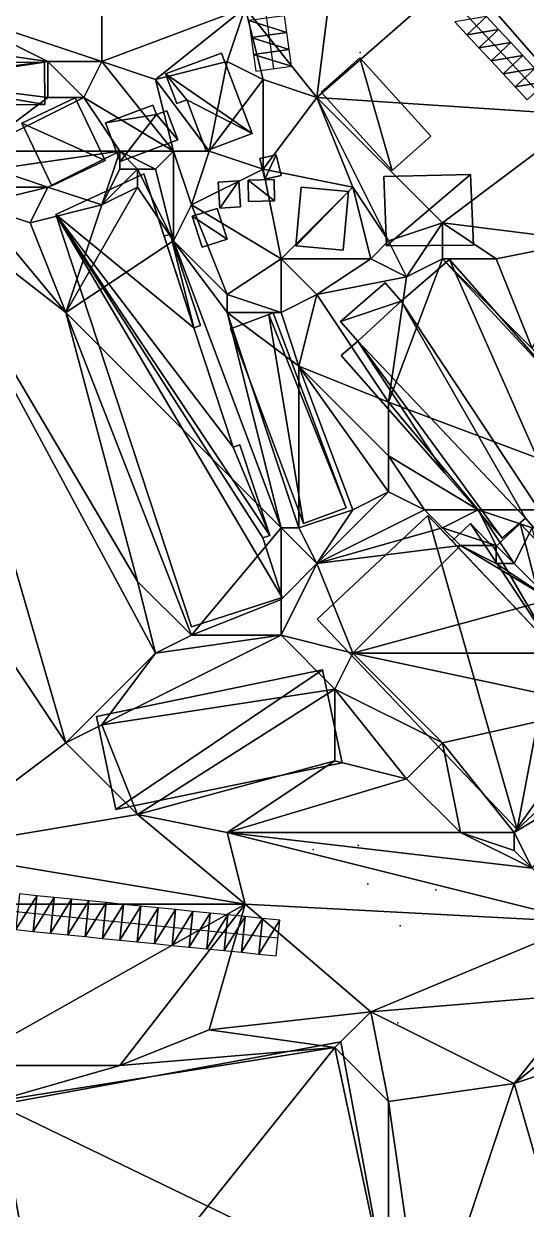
# Model space of a CAD drawing. Header units: metres. Extents: x -1103 to 901, y -902 to 905.
# Drawn here: x -632.7 to -576.6, y 412 to 544.2 of the extents above; entities that cross this region are included whole.
import ezdxf

# ---------------------------------------------------------------- set-up
doc = ezdxf.new("R2010")
doc.units = ezdxf.units.M
for name, color, linetype in [('OSM_BUILDING_FOOTPRINTS', 7, 'CONTINUOUS'), ('OSM_BUILDING_ROOFS', 1, 'CONTINUOUS'), ('OSM_BUILDING_WALLS', 8, 'CONTINUOUS'), ('OSM_ROAD_AXES', 2, 'CONTINUOUS'), ('OSM_ROAD_SURFACE', 9, 'CONTINUOUS'), ('OSM_TERRAIN', 3, 'CONTINUOUS'), ('OSM_TREES', 3, 'CONTINUOUS')]:
    doc.layers.add(name, color=color, linetype=linetype)

msp = doc.modelspace()

# ---------------------------------------------------------------- linework, layer by layer
at = {"layer": 'OSM_BUILDING_FOOTPRINTS'}
for points in [[(-634.29, 541.69, 12), (-634.28, 539.9, 12), (-630.38, 539.92, 12), (-630.36, 535.22, 12), (-642.74, 535.15, 12), (-642.71, 531.42, 12), (-647.75, 531.39, 12), (-647.79, 537.74, 12), (-645.05, 537.75, 12), (-645.07, 541.62, 12), (-634.29, 541.69, 12)], [(-610.64, 540.95, 12.19), (-607.23, 531.96, 12.19), (-612.35, 530.04, 12.19), (-614.5, 535.73, 12.19), (-615.63, 535.31, 12.19), (-616.88, 538.61, 12.19), (-610.64, 540.95, 12.19)], [(-591.59, 527.85, 12.04), (-587.3, 531.69, 12.04), (-595.23, 540.43, 12.04), (-599.52, 536.59, 12.04), (-591.59, 527.85, 12.04)], [(-626.96, 535.94, 12.51), (-623.6, 528.96, 12.51), (-629.55, 526.14, 12.51), (-632.91, 533.11, 12.51), (-626.96, 535.94, 12.51)], [(-618.3, 535.14, 12.42), (-617.9, 534.08, 12.42), (-616.73, 534.51, 12.42), (-615.5, 531.26, 12.42), (-621.94, 528.86, 12.42), (-623.57, 533.17, 12.42), (-618.3, 535.14, 12.42)], [(-606.36, 529.19, 12.54), (-604.56, 529.61, 12.54), (-604, 527.28, 12.54), (-605.8, 526.86, 12.54), (-606.36, 529.19, 12.54)], [(-613.98, 476.94, 14.03), (-629.11, 522.93, 14.03), (-619.3, 527.47, 14.03), (-617.02, 520.52, 14.03), (-616.34, 520.74, 14.03), (-612.99, 510.56, 14.03), (-613.72, 510.31, 14.03), (-609.34, 496.99, 14.03), (-608.59, 497.23, 14.03), (-605.26, 487.12, 14.03), (-606.05, 486.87, 14.03), (-603.87, 480.22, 14.03), (-613.98, 476.94, 14.03)], [(-611, 526.54, 12.78), (-608.69, 526.68, 12.78), (-608.51, 523.78, 12.78), (-610.82, 523.64, 12.78), (-611, 526.54, 12.78)], [(-604.78, 526.83, 12.66), (-604.73, 524.46, 12.66), (-607.62, 524.4, 12.66), (-607.66, 526.77, 12.66), (-604.78, 526.83, 12.66)], [(-592.53, 527.17, 12.11), (-582.88, 527.38, 12.11), (-582.54, 519.53, 12.11), (-592.24, 519.43, 12.11), (-592.53, 527.17, 12.11)], [(-601.76, 525.98, 12.49), (-596.49, 525.51, 12.49), (-597.07, 518.96, 12.49), (-602.36, 519.43, 12.49), (-601.76, 525.98, 12.49)], [(-611.12, 523.62, 12.91), (-610.02, 520.17, 12.91), (-612.81, 519.29, 12.91), (-613.92, 522.74, 12.91), (-611.12, 523.62, 12.91)], [(-590.6, 513.25, 13.01), (-585.22, 517.92, 13.01), (-554.76, 483.36, 13.01), (-567.04, 472.69, 13.01), (-570.79, 476.94, 13.01), (-568.12, 479.26, 13.01), (-576.75, 489.05, 13.01), (-579.32, 486.82, 13.01), (-585.72, 494.09, 13.01), (-597.28, 507.19, 13.01), (-595.44, 508.81, 13.01), (-597.36, 510.99, 13.01), (-592.4, 515.3, 13.01), (-590.6, 513.25, 13.01)], [(-605.35, 511.77, 13.95), (-604.89, 511.95, 13.95), (-596.74, 490.21, 13.95), (-601.48, 488.47, 13.95), (-609.62, 510.19, 13.95), (-605.35, 511.77, 13.95)], [(-599.96, 477.8, 13.19), (-587.62, 489.35, 13.19), (-584.93, 486.53, 13.19), (-582.85, 488.48, 13.19), (-580.23, 485.72, 13.19), (-577.32, 488.45, 13.19), (-568.78, 479.46, 13.19), (-573.8, 474.76, 13.19), (-565.35, 465.86, 13.19), (-577.67, 454.32, 13.19), (-599.96, 477.8, 13.19)], [(-624.59, 466.94, 15.52), (-599.37, 472.14, 15.52), (-597.2, 461.75, 15.52), (-622.42, 456.56, 15.52), (-624.59, 466.94, 15.52)], [(-630.38, 395.59, 15.86), (-635.58, 423.62, 15.86), (-597.35, 430.63, 15.86), (-592.14, 402.6, 15.86), (-630.38, 395.59, 15.86)]]:
    msp.add_polyline3d(points, close=True, dxfattribs=at)
at = {"layer": 'OSM_BUILDING_ROOFS'}
for points in [[(-582.75, 570.57, 20.65), (-554.2, 539.33, 20.65), (-546.73, 546.06, 20.65)], [(-607.23, 531.96, 17.39), (-610.64, 540.95, 17.39), (-616.88, 538.61, 17.39)], [(-645.05, 537.75, 22), (-630.36, 535.22, 22), (-630.38, 539.92, 22)], [(-645.05, 537.75, 22), (-630.38, 539.92, 22), (-634.28, 539.9, 22)], [(-595.23, 540.43, 17.24), (-599.52, 536.59, 17.24), (-591.59, 527.85, 17.24)], [(-595.23, 540.43, 17.24), (-591.59, 527.85, 17.24), (-587.3, 531.69, 17.24)], [(-616.88, 538.61, 17.39), (-615.63, 535.31, 17.39), (-614.5, 535.73, 17.39)], [(-614.5, 535.73, 17.39), (-607.23, 531.96, 17.39), (-616.88, 538.61, 17.39)], [(-645.05, 537.75, 22), (-642.74, 535.15, 22), (-630.36, 535.22, 22)], [(-623.6, 528.96, 22.51), (-626.96, 535.94, 22.51), (-632.91, 533.11, 22.51)], [(-614.5, 535.73, 17.39), (-612.35, 530.04, 17.39), (-607.23, 531.96, 17.39)], [(-617.9, 534.08, 17.62), (-618.3, 535.14, 17.62), (-623.57, 533.17, 17.62)], [(-617.9, 534.08, 17.62), (-615.5, 531.26, 17.62), (-616.73, 534.51, 17.62)], [(-623.6, 528.96, 22.51), (-632.91, 533.11, 22.51), (-629.55, 526.14, 22.51)], [(-617.9, 534.08, 17.62), (-623.57, 533.17, 17.62), (-621.94, 528.86, 17.62)], [(-617.9, 534.08, 17.62), (-621.94, 528.86, 17.62), (-615.5, 531.26, 17.62)], [(-604.56, 529.61, 17.73), (-606.36, 529.19, 17.73), (-605.8, 526.86, 17.73)], [(-604.56, 529.61, 17.73), (-605.8, 526.86, 17.73), (-604, 527.28, 17.73)], [(-613.72, 510.31, 32.03), (-619.3, 527.47, 32.03), (-629.11, 522.93, 32.03)], [(-613.72, 510.31, 32.03), (-617.02, 520.52, 32.03), (-619.3, 527.47, 32.03)], [(-608.69, 526.68, 17.98), (-611, 526.54, 17.98), (-610.82, 523.64, 17.98)], [(-608.69, 526.68, 17.98), (-610.82, 523.64, 17.98), (-608.51, 523.78, 17.98)], [(-604.73, 524.46, 17.86), (-604.78, 526.83, 17.86), (-607.66, 526.77, 17.86)], [(-604.73, 524.46, 17.86), (-607.66, 526.77, 17.86), (-607.62, 524.4, 17.86)], [(-582.88, 527.38, 17.31), (-592.53, 527.17, 17.31), (-592.24, 519.43, 17.31)], [(-582.88, 527.38, 17.31), (-592.24, 519.43, 17.31), (-582.54, 519.53, 17.31)], [(-596.49, 525.51, 22.49), (-601.76, 525.98, 22.49), (-602.36, 519.43, 22.49)], [(-596.49, 525.51, 22.49), (-602.36, 519.43, 22.49), (-597.07, 518.96, 22.49)], [(-629.11, 522.93, 32.03), (-613.98, 476.94, 32.03), (-603.87, 480.22, 32.03)], [(-629.11, 522.93, 32.03), (-603.87, 480.22, 32.03), (-606.05, 486.87, 32.03)], [(-629.11, 522.93, 32.03), (-606.05, 486.87, 32.03), (-605.26, 487.12, 32.03)], [(-629.11, 522.93, 32.03), (-605.26, 487.12, 32.03), (-609.34, 496.99, 32.03)], [(-629.11, 522.93, 32.03), (-609.34, 496.99, 32.03), (-613.72, 510.31, 32.03)], [(-610.02, 520.17, 18.11), (-611.12, 523.62, 18.11), (-613.92, 522.74, 18.11)], [(-610.02, 520.17, 18.11), (-613.92, 522.74, 18.11), (-612.81, 519.29, 18.11)], [(-613.72, 510.31, 32.03), (-616.34, 520.74, 32.03), (-617.02, 520.52, 32.03)], [(-613.72, 510.31, 32.03), (-612.99, 510.56, 32.03), (-616.34, 520.74, 32.03)], [(-568.12, 479.26, 27.8), (-585.22, 517.92, 27.8), (-590.6, 513.25, 27.8)], [(-568.12, 479.26, 27.8), (-554.76, 483.36, 27.8), (-585.22, 517.92, 27.8)], [(-590.6, 513.25, 27.8), (-592.4, 515.3, 27.8), (-597.36, 510.99, 27.8)], [(-590.6, 513.25, 27.8), (-597.36, 510.99, 27.8), (-595.44, 508.81, 27.8)], [(-590.6, 513.25, 27.8), (-595.44, 508.81, 27.8), (-576.75, 489.05, 27.8)], [(-590.6, 513.25, 27.8), (-576.75, 489.05, 27.8), (-568.12, 479.26, 27.8)], [(-605.35, 511.77, 23.95), (-596.74, 490.21, 23.95), (-604.89, 511.95, 23.95)], [(-605.35, 511.77, 23.95), (-609.62, 510.19, 23.95), (-601.48, 488.47, 23.95)], [(-605.35, 511.77, 23.95), (-601.48, 488.47, 23.95), (-596.74, 490.21, 23.95)], [(-595.44, 508.81, 27.8), (-597.28, 507.19, 27.8), (-585.72, 494.09, 27.8)], [(-595.44, 508.81, 27.8), (-585.72, 494.09, 27.8), (-579.32, 486.82, 27.8)], [(-595.44, 508.81, 27.8), (-579.32, 486.82, 27.8), (-576.75, 489.05, 27.8)], [(-605.26, 487.12, 32.03), (-608.59, 497.23, 32.03), (-609.34, 496.99, 32.03)], [(-587.62, 489.35, 47.19), (-599.96, 477.8, 47.19), (-577.67, 454.32, 47.19)], [(-573.8, 474.76, 47.19), (-584.93, 486.53, 47.19), (-587.62, 489.35, 47.19)], [(-573.8, 474.76, 47.19), (-587.62, 489.35, 47.19), (-577.67, 454.32, 47.19)], [(-573.8, 474.76, 47.19), (-582.85, 488.48, 47.19), (-584.93, 486.53, 47.19)], [(-573.8, 474.76, 47.19), (-580.23, 485.72, 47.19), (-582.85, 488.48, 47.19)], [(-573.8, 474.76, 47.19), (-577.32, 488.45, 47.19), (-580.23, 485.72, 47.19)], [(-573.8, 474.76, 47.19), (-568.78, 479.46, 47.19), (-577.32, 488.45, 47.19)], [(-577.67, 454.32, 47.19), (-565.35, 465.86, 47.19), (-573.8, 474.76, 47.19)], [(-599.37, 472.14, 33.52), (-624.59, 466.94, 33.52), (-622.42, 456.56, 33.52)], [(-599.37, 472.14, 33.52), (-622.42, 456.56, 33.52), (-597.2, 461.75, 33.52)], [(-635.58, 423.62, 53.06), (-592.14, 402.6, 53.06), (-597.35, 430.63, 53.06)], [(-635.58, 423.62, 53.06), (-630.38, 395.59, 53.06), (-592.14, 402.6, 53.06)]]:
    msp.add_3dface(points, dxfattribs=at)
at = {"layer": 'OSM_BUILDING_WALLS'}
for points in [[(-582.75, 570.57, 9.05), (-554.2, 539.33, 9.05), (-554.2, 539.33, 20.65)], [(-582.75, 570.57, 9.05), (-554.2, 539.33, 20.65), (-582.75, 570.57, 20.65)], [(-610.64, 540.95, 12.19), (-616.88, 538.61, 12.19), (-616.88, 538.61, 17.39)], [(-610.64, 540.95, 12.19), (-616.88, 538.61, 17.39), (-610.64, 540.95, 17.39)], [(-607.23, 531.96, 12.19), (-610.64, 540.95, 12.19), (-610.64, 540.95, 17.39)], [(-607.23, 531.96, 12.19), (-610.64, 540.95, 17.39), (-607.23, 531.96, 17.39)], [(-630.38, 539.92, 12), (-634.28, 539.9, 12), (-634.28, 539.9, 22)], [(-630.38, 539.92, 12), (-634.28, 539.9, 22), (-630.38, 539.92, 22)], [(-630.36, 535.22, 12), (-630.38, 539.92, 12), (-630.38, 539.92, 22)], [(-630.36, 535.22, 12), (-630.38, 539.92, 22), (-630.36, 535.22, 22)], [(-595.23, 540.43, 12.04), (-599.52, 536.59, 12.04), (-599.52, 536.59, 17.24)], [(-595.23, 540.43, 12.04), (-599.52, 536.59, 17.24), (-595.23, 540.43, 17.24)], [(-587.3, 531.69, 12.04), (-595.23, 540.43, 12.04), (-595.23, 540.43, 17.24)], [(-587.3, 531.69, 12.04), (-595.23, 540.43, 17.24), (-587.3, 531.69, 17.24)], [(-616.88, 538.61, 12.19), (-615.63, 535.31, 12.19), (-615.63, 535.31, 17.39)], [(-616.88, 538.61, 12.19), (-615.63, 535.31, 17.39), (-616.88, 538.61, 17.39)], [(-626.96, 535.94, 12.51), (-632.91, 533.11, 12.51), (-632.91, 533.11, 22.51)], [(-626.96, 535.94, 12.51), (-632.91, 533.11, 22.51), (-626.96, 535.94, 22.51)], [(-623.6, 528.96, 12.51), (-626.96, 535.94, 12.51), (-626.96, 535.94, 22.51)], [(-623.6, 528.96, 12.51), (-626.96, 535.94, 22.51), (-623.6, 528.96, 22.51)], [(-615.63, 535.31, 12.19), (-614.5, 535.73, 12.19), (-614.5, 535.73, 17.39)], [(-615.63, 535.31, 12.19), (-614.5, 535.73, 17.39), (-615.63, 535.31, 17.39)], [(-614.5, 535.73, 12.19), (-612.35, 530.04, 12.19), (-612.35, 530.04, 17.39)], [(-614.5, 535.73, 12.19), (-612.35, 530.04, 17.39), (-614.5, 535.73, 17.39)], [(-599.52, 536.59, 12.04), (-591.59, 527.85, 12.04), (-591.59, 527.85, 17.24)], [(-599.52, 536.59, 12.04), (-591.59, 527.85, 17.24), (-599.52, 536.59, 17.24)], [(-642.74, 535.15, 12), (-630.36, 535.22, 12), (-630.36, 535.22, 22)], [(-642.74, 535.15, 12), (-630.36, 535.22, 22), (-642.74, 535.15, 22)], [(-618.3, 535.14, 12.42), (-623.57, 533.17, 12.42), (-623.57, 533.17, 17.62)], [(-618.3, 535.14, 12.42), (-623.57, 533.17, 17.62), (-618.3, 535.14, 17.62)], [(-617.9, 534.08, 12.42), (-618.3, 535.14, 12.42), (-618.3, 535.14, 17.62)], [(-617.9, 534.08, 12.42), (-618.3, 535.14, 17.62), (-617.9, 534.08, 17.62)], [(-616.73, 534.51, 12.42), (-617.9, 534.08, 12.42), (-617.9, 534.08, 17.62)], [(-616.73, 534.51, 12.42), (-617.9, 534.08, 17.62), (-616.73, 534.51, 17.62)], [(-615.5, 531.26, 12.42), (-616.73, 534.51, 12.42), (-616.73, 534.51, 17.62)], [(-615.5, 531.26, 12.42), (-616.73, 534.51, 17.62), (-615.5, 531.26, 17.62)], [(-632.91, 533.11, 12.51), (-629.55, 526.14, 12.51), (-629.55, 526.14, 22.51)], [(-632.91, 533.11, 12.51), (-629.55, 526.14, 22.51), (-632.91, 533.11, 22.51)], [(-623.57, 533.17, 12.42), (-621.94, 528.86, 12.42), (-621.94, 528.86, 17.62)], [(-623.57, 533.17, 12.42), (-621.94, 528.86, 17.62), (-623.57, 533.17, 17.62)], [(-612.35, 530.04, 12.19), (-607.23, 531.96, 12.19), (-607.23, 531.96, 17.39)], [(-612.35, 530.04, 12.19), (-607.23, 531.96, 17.39), (-612.35, 530.04, 17.39)], [(-591.59, 527.85, 12.04), (-587.3, 531.69, 12.04), (-587.3, 531.69, 17.24)], [(-591.59, 527.85, 12.04), (-587.3, 531.69, 17.24), (-591.59, 527.85, 17.24)], [(-621.94, 528.86, 12.42), (-615.5, 531.26, 12.42), (-615.5, 531.26, 17.62)], [(-621.94, 528.86, 12.42), (-615.5, 531.26, 17.62), (-621.94, 528.86, 17.62)], [(-604.56, 529.61, 12.54), (-606.36, 529.19, 12.54), (-606.36, 529.19, 17.73)], [(-604.56, 529.61, 12.54), (-606.36, 529.19, 17.73), (-604.56, 529.61, 17.73)], [(-606.36, 529.19, 12.54), (-605.8, 526.86, 12.54), (-605.8, 526.86, 17.73)], [(-606.36, 529.19, 12.54), (-605.8, 526.86, 17.73), (-606.36, 529.19, 17.73)], [(-604, 527.28, 12.54), (-604.56, 529.61, 12.54), (-604.56, 529.61, 17.73)], [(-604, 527.28, 12.54), (-604.56, 529.61, 17.73), (-604, 527.28, 17.73)], [(-629.55, 526.14, 12.51), (-623.6, 528.96, 12.51), (-623.6, 528.96, 22.51)], [(-629.55, 526.14, 12.51), (-623.6, 528.96, 22.51), (-629.55, 526.14, 22.51)], [(-619.3, 527.47, 14.03), (-629.11, 522.93, 14.03), (-629.11, 522.93, 32.03)], [(-619.3, 527.47, 14.03), (-629.11, 522.93, 32.03), (-619.3, 527.47, 32.03)], [(-617.02, 520.52, 14.03), (-619.3, 527.47, 14.03), (-619.3, 527.47, 32.03)], [(-617.02, 520.52, 14.03), (-619.3, 527.47, 32.03), (-617.02, 520.52, 32.03)], [(-608.69, 526.68, 12.78), (-611, 526.54, 12.78), (-611, 526.54, 17.98)], [(-608.69, 526.68, 12.78), (-611, 526.54, 17.98), (-608.69, 526.68, 17.98)], [(-611, 526.54, 12.78), (-610.82, 523.64, 12.78), (-610.82, 523.64, 17.98)], [(-611, 526.54, 12.78), (-610.82, 523.64, 17.98), (-611, 526.54, 17.98)], [(-608.51, 523.78, 12.78), (-608.69, 526.68, 12.78), (-608.69, 526.68, 17.98)], [(-608.51, 523.78, 12.78), (-608.69, 526.68, 17.98), (-608.51, 523.78, 17.98)], [(-604.78, 526.83, 12.66), (-607.66, 526.77, 12.66), (-607.66, 526.77, 17.86)], [(-604.78, 526.83, 12.66), (-607.66, 526.77, 17.86), (-604.78, 526.83, 17.86)], [(-607.66, 526.77, 12.66), (-607.62, 524.4, 12.66), (-607.62, 524.4, 17.86)], [(-607.66, 526.77, 12.66), (-607.62, 524.4, 17.86), (-607.66, 526.77, 17.86)], [(-605.8, 526.86, 12.54), (-604, 527.28, 12.54), (-604, 527.28, 17.73)], [(-605.8, 526.86, 12.54), (-604, 527.28, 17.73), (-605.8, 526.86, 17.73)], [(-604.73, 524.46, 12.66), (-604.78, 526.83, 12.66), (-604.78, 526.83, 17.86)], [(-604.73, 524.46, 12.66), (-604.78, 526.83, 17.86), (-604.73, 524.46, 17.86)], [(-582.88, 527.38, 12.11), (-592.53, 527.17, 12.11), (-592.53, 527.17, 17.31)], [(-582.88, 527.38, 12.11), (-592.53, 527.17, 17.31), (-582.88, 527.38, 17.31)], [(-592.53, 527.17, 12.11), (-592.24, 519.43, 12.11), (-592.24, 519.43, 17.31)], [(-592.53, 527.17, 12.11), (-592.24, 519.43, 17.31), (-592.53, 527.17, 17.31)], [(-582.54, 519.53, 12.11), (-582.88, 527.38, 12.11), (-582.88, 527.38, 17.31)], [(-582.54, 519.53, 12.11), (-582.88, 527.38, 17.31), (-582.54, 519.53, 17.31)], [(-601.76, 525.98, 12.49), (-602.36, 519.43, 12.49), (-602.36, 519.43, 22.49)], [(-601.76, 525.98, 12.49), (-602.36, 519.43, 22.49), (-601.76, 525.98, 22.49)], [(-596.49, 525.51, 12.49), (-601.76, 525.98, 12.49), (-601.76, 525.98, 22.49)], [(-596.49, 525.51, 12.49), (-601.76, 525.98, 22.49), (-596.49, 525.51, 22.49)], [(-597.07, 518.96, 12.49), (-596.49, 525.51, 12.49), (-596.49, 525.51, 22.49)], [(-597.07, 518.96, 12.49), (-596.49, 525.51, 22.49), (-597.07, 518.96, 22.49)], [(-610.82, 523.64, 12.78), (-608.51, 523.78, 12.78), (-608.51, 523.78, 17.98)], [(-610.82, 523.64, 12.78), (-608.51, 523.78, 17.98), (-610.82, 523.64, 17.98)], [(-607.62, 524.4, 12.66), (-604.73, 524.46, 12.66), (-604.73, 524.46, 17.86)], [(-607.62, 524.4, 12.66), (-604.73, 524.46, 17.86), (-607.62, 524.4, 17.86)], [(-629.11, 522.93, 14.03), (-613.98, 476.94, 14.03), (-613.98, 476.94, 32.03)], [(-629.11, 522.93, 14.03), (-613.98, 476.94, 32.03), (-629.11, 522.93, 32.03)], [(-611.12, 523.62, 12.91), (-613.92, 522.74, 12.91), (-613.92, 522.74, 18.11)], [(-611.12, 523.62, 12.91), (-613.92, 522.74, 18.11), (-611.12, 523.62, 18.11)], [(-613.92, 522.74, 12.91), (-612.81, 519.29, 12.91), (-612.81, 519.29, 18.11)], [(-613.92, 522.74, 12.91), (-612.81, 519.29, 18.11), (-613.92, 522.74, 18.11)], [(-610.02, 520.17, 12.91), (-611.12, 523.62, 12.91), (-611.12, 523.62, 18.11)], [(-610.02, 520.17, 12.91), (-611.12, 523.62, 18.11), (-610.02, 520.17, 18.11)], [(-616.34, 520.74, 14.03), (-617.02, 520.52, 14.03), (-617.02, 520.52, 32.03)], [(-616.34, 520.74, 14.03), (-617.02, 520.52, 32.03), (-616.34, 520.74, 32.03)], [(-612.99, 510.56, 14.03), (-616.34, 520.74, 14.03), (-616.34, 520.74, 32.03)], [(-612.99, 510.56, 14.03), (-616.34, 520.74, 32.03), (-612.99, 510.56, 32.03)], [(-612.81, 519.29, 12.91), (-610.02, 520.17, 12.91), (-610.02, 520.17, 18.11)], [(-612.81, 519.29, 12.91), (-610.02, 520.17, 18.11), (-612.81, 519.29, 18.11)], [(-602.36, 519.43, 12.49), (-597.07, 518.96, 12.49), (-597.07, 518.96, 22.49)], [(-602.36, 519.43, 12.49), (-597.07, 518.96, 22.49), (-602.36, 519.43, 22.49)], [(-592.24, 519.43, 12.11), (-582.54, 519.53, 12.11), (-582.54, 519.53, 17.31)], [(-592.24, 519.43, 12.11), (-582.54, 519.53, 17.31), (-592.24, 519.43, 17.31)], [(-585.22, 517.92, 13.01), (-590.6, 513.25, 13.01), (-590.6, 513.25, 27.8)], [(-585.22, 517.92, 13.01), (-590.6, 513.25, 27.8), (-585.22, 517.92, 27.8)], [(-554.76, 483.36, 13.01), (-585.22, 517.92, 13.01), (-585.22, 517.92, 27.8)], [(-554.76, 483.36, 13.01), (-585.22, 517.92, 27.8), (-554.76, 483.36, 27.8)], [(-592.4, 515.3, 13.01), (-597.36, 510.99, 13.01), (-597.36, 510.99, 27.8)], [(-592.4, 515.3, 13.01), (-597.36, 510.99, 27.8), (-592.4, 515.3, 27.8)], [(-590.6, 513.25, 13.01), (-592.4, 515.3, 13.01), (-592.4, 515.3, 27.8)], [(-590.6, 513.25, 13.01), (-592.4, 515.3, 27.8), (-590.6, 513.25, 27.8)], [(-604.89, 511.95, 13.95), (-605.35, 511.77, 13.95), (-605.35, 511.77, 23.95)], [(-604.89, 511.95, 13.95), (-605.35, 511.77, 23.95), (-604.89, 511.95, 23.95)], [(-596.74, 490.21, 13.95), (-604.89, 511.95, 13.95), (-604.89, 511.95, 23.95)], [(-596.74, 490.21, 13.95), (-604.89, 511.95, 23.95), (-596.74, 490.21, 23.95)], [(-613.72, 510.31, 14.03), (-612.99, 510.56, 14.03), (-612.99, 510.56, 32.03)], [(-613.72, 510.31, 14.03), (-612.99, 510.56, 32.03), (-613.72, 510.31, 32.03)], [(-605.35, 511.77, 13.95), (-609.62, 510.19, 13.95), (-609.62, 510.19, 23.95)], [(-605.35, 511.77, 13.95), (-609.62, 510.19, 23.95), (-605.35, 511.77, 23.95)], [(-597.36, 510.99, 13.01), (-595.44, 508.81, 13.01), (-595.44, 508.81, 27.8)], [(-597.36, 510.99, 13.01), (-595.44, 508.81, 27.8), (-597.36, 510.99, 27.8)], [(-609.34, 496.99, 14.03), (-613.72, 510.31, 14.03), (-613.72, 510.31, 32.03)], [(-609.34, 496.99, 14.03), (-613.72, 510.31, 32.03), (-609.34, 496.99, 32.03)], [(-609.62, 510.19, 13.95), (-601.48, 488.47, 13.95), (-601.48, 488.47, 23.95)], [(-609.62, 510.19, 13.95), (-601.48, 488.47, 23.95), (-609.62, 510.19, 23.95)], [(-595.44, 508.81, 13.01), (-597.28, 507.19, 13.01), (-597.28, 507.19, 27.8)], [(-595.44, 508.81, 13.01), (-597.28, 507.19, 27.8), (-595.44, 508.81, 27.8)], [(-597.28, 507.19, 13.01), (-585.72, 494.09, 13.01), (-585.72, 494.09, 27.8)], [(-597.28, 507.19, 13.01), (-585.72, 494.09, 27.8), (-597.28, 507.19, 27.8)], [(-608.59, 497.23, 14.03), (-609.34, 496.99, 14.03), (-609.34, 496.99, 32.03)], [(-608.59, 497.23, 14.03), (-609.34, 496.99, 32.03), (-608.59, 497.23, 32.03)], [(-605.26, 487.12, 14.03), (-608.59, 497.23, 14.03), (-608.59, 497.23, 32.03)], [(-605.26, 487.12, 14.03), (-608.59, 497.23, 32.03), (-605.26, 487.12, 32.03)], [(-585.72, 494.09, 13.01), (-579.32, 486.82, 13.01), (-579.32, 486.82, 27.8)], [(-585.72, 494.09, 13.01), (-579.32, 486.82, 27.8), (-585.72, 494.09, 27.8)], [(-601.48, 488.47, 13.95), (-596.74, 490.21, 13.95), (-596.74, 490.21, 23.95)], [(-601.48, 488.47, 13.95), (-596.74, 490.21, 23.95), (-601.48, 488.47, 23.95)], [(-587.62, 489.35, 13.19), (-599.96, 477.8, 13.19), (-599.96, 477.8, 47.19)], [(-587.62, 489.35, 13.19), (-599.96, 477.8, 47.19), (-587.62, 489.35, 47.19)], [(-584.93, 486.53, 13.19), (-587.62, 489.35, 13.19), (-587.62, 489.35, 47.19)], [(-584.93, 486.53, 13.19), (-587.62, 489.35, 47.19), (-584.93, 486.53, 47.19)], [(-582.85, 488.48, 13.19), (-584.93, 486.53, 13.19), (-584.93, 486.53, 47.19)], [(-582.85, 488.48, 13.19), (-584.93, 486.53, 47.19), (-582.85, 488.48, 47.19)], [(-580.23, 485.72, 13.19), (-582.85, 488.48, 13.19), (-582.85, 488.48, 47.19)], [(-580.23, 485.72, 13.19), (-582.85, 488.48, 47.19), (-580.23, 485.72, 47.19)], [(-577.32, 488.45, 13.19), (-580.23, 485.72, 13.19), (-580.23, 485.72, 47.19)], [(-577.32, 488.45, 13.19), (-580.23, 485.72, 47.19), (-577.32, 488.45, 47.19)], [(-579.32, 486.82, 13.01), (-576.75, 489.05, 13.01), (-576.75, 489.05, 27.8)], [(-579.32, 486.82, 13.01), (-576.75, 489.05, 27.8), (-579.32, 486.82, 27.8)], [(-568.78, 479.46, 13.19), (-577.32, 488.45, 13.19), (-577.32, 488.45, 47.19)], [(-568.78, 479.46, 13.19), (-577.32, 488.45, 47.19), (-568.78, 479.46, 47.19)], [(-576.75, 489.05, 13.01), (-568.12, 479.26, 13.01), (-568.12, 479.26, 27.8)], [(-576.75, 489.05, 13.01), (-568.12, 479.26, 27.8), (-576.75, 489.05, 27.8)], [(-606.05, 486.87, 14.03), (-605.26, 487.12, 14.03), (-605.26, 487.12, 32.03)], [(-606.05, 486.87, 14.03), (-605.26, 487.12, 32.03), (-606.05, 486.87, 32.03)], [(-603.87, 480.22, 14.03), (-606.05, 486.87, 14.03), (-606.05, 486.87, 32.03)], [(-603.87, 480.22, 14.03), (-606.05, 486.87, 32.03), (-603.87, 480.22, 32.03)], [(-613.98, 476.94, 14.03), (-603.87, 480.22, 14.03), (-603.87, 480.22, 32.03)], [(-613.98, 476.94, 14.03), (-603.87, 480.22, 32.03), (-613.98, 476.94, 32.03)], [(-599.96, 477.8, 13.19), (-577.67, 454.32, 13.19), (-577.67, 454.32, 47.19)], [(-599.96, 477.8, 13.19), (-577.67, 454.32, 47.19), (-599.96, 477.8, 47.19)], [(-599.37, 472.14, 15.52), (-624.59, 466.94, 15.52), (-624.59, 466.94, 33.52)], [(-599.37, 472.14, 15.52), (-624.59, 466.94, 33.52), (-599.37, 472.14, 33.52)], [(-597.2, 461.75, 15.52), (-599.37, 472.14, 15.52), (-599.37, 472.14, 33.52)], [(-597.2, 461.75, 15.52), (-599.37, 472.14, 33.52), (-597.2, 461.75, 33.52)], [(-624.59, 466.94, 15.52), (-622.42, 456.56, 15.52), (-622.42, 456.56, 33.52)], [(-624.59, 466.94, 15.52), (-622.42, 456.56, 33.52), (-624.59, 466.94, 33.52)], [(-577.67, 454.32, 13.19), (-565.35, 465.86, 13.19), (-565.35, 465.86, 47.19)], [(-577.67, 454.32, 13.19), (-565.35, 465.86, 47.19), (-577.67, 454.32, 47.19)], [(-622.42, 456.56, 15.52), (-597.2, 461.75, 15.52), (-597.2, 461.75, 33.52)], [(-622.42, 456.56, 15.52), (-597.2, 461.75, 33.52), (-622.42, 456.56, 33.52)], [(-597.35, 430.63, 15.86), (-635.58, 423.62, 15.86), (-635.58, 423.62, 53.06)], [(-597.35, 430.63, 15.86), (-635.58, 423.62, 53.06), (-597.35, 430.63, 53.06)], [(-592.14, 402.6, 15.86), (-597.35, 430.63, 15.86), (-597.35, 430.63, 53.06)], [(-592.14, 402.6, 15.86), (-597.35, 430.63, 53.06), (-592.14, 402.6, 53.06)], [(-635.58, 423.62, 15.86), (-630.38, 395.59, 15.86), (-630.38, 395.59, 53.06)], [(-635.58, 423.62, 15.86), (-630.38, 395.59, 53.06), (-635.58, 423.62, 53.06)]]:
    msp.add_3dface(points, dxfattribs=at)
at = {"layer": 'OSM_ROAD_AXES'}
for points in [[(-361.44, 301.47, 13.84), (-370.1, 315.43, 15.98), (-462.19, 414.77, 14.19), (-601.05, 564.34, 12.66), (-622.2, 587.24, 10.49), (-643.65, 610.48, 9.17), (-645.61, 612.91, 9.08), (-707.87, 679.73, 14.04), (-807.82, 787.33, 14.13), (-831.4, 812.95, 14.45), (-838.53, 820.65, 14.02)], [(-601.05, 564.34, 12.66), (-606.14, 554.18, 13.22), (-606.14, 548.59, 13.53), (-604.83, 539.2, 13.9)], [(-662.43, 448.07, 16.13), (-604.35, 442.24, 18.91)]]:
    msp.add_polyline3d(points, dxfattribs=at)
at = {"layer": 'OSM_ROAD_SURFACE'}
for points in [[(-607.6, 544.56, 13.77), (-603.37, 543.23, 13.81), (-603.63, 545.11, 13.72)], [(-581.08, 545.03, 13.73), (-584.63, 544.44, 13.77), (-583.28, 542.99, 13.81)], [(-579.73, 543.58, 13.77), (-581.08, 545.03, 13.73), (-583.28, 542.99, 13.81)], [(-607.6, 544.56, 13.77), (-607.34, 542.68, 13.84), (-603.37, 543.23, 13.81)], [(-579.73, 543.58, 13.77), (-583.28, 542.99, 13.81), (-581.93, 541.53, 13.85)], [(-578.38, 542.12, 13.81), (-579.73, 543.58, 13.77), (-581.93, 541.53, 13.85)], [(-607.34, 542.68, 13.84), (-603.11, 541.35, 13.9), (-603.37, 543.23, 13.81)], [(-607.34, 542.68, 13.84), (-607.07, 540.8, 13.91), (-603.11, 541.35, 13.9)], [(-607.07, 540.8, 13.91), (-602.85, 539.48, 13.98), (-603.11, 541.35, 13.9)], [(-578.38, 542.12, 13.81), (-581.93, 541.53, 13.85), (-580.58, 540.08, 13.88)], [(-577.03, 540.67, 13.84), (-578.38, 542.12, 13.81), (-580.58, 540.08, 13.88)], [(-607.07, 540.8, 13.91), (-606.81, 538.92, 13.99), (-602.85, 539.48, 13.98)], [(-577.03, 540.67, 13.84), (-580.58, 540.08, 13.88), (-579.23, 538.63, 13.92)], [(-575.69, 539.22, 13.88), (-577.03, 540.67, 13.84), (-579.23, 538.63, 13.92)], [(-575.69, 539.22, 13.88), (-579.23, 538.63, 13.92), (-577.88, 537.18, 13.96)], [(-574.34, 537.77, 13.92), (-575.69, 539.22, 13.88), (-577.88, 537.18, 13.96)], [(-574.34, 537.77, 13.92), (-577.88, 537.18, 13.96), (-576.54, 535.73, 14)], [(-633.59, 443.16, 17.54), (-631.25, 446.95, 17.67), (-633.19, 447.14, 17.57)], [(-633.59, 443.16, 17.54), (-631.65, 442.97, 17.65), (-631.25, 446.95, 17.67)], [(-631.65, 442.97, 17.65), (-629.32, 446.75, 17.78), (-631.25, 446.95, 17.67)], [(-631.65, 442.97, 17.65), (-629.72, 442.77, 17.75), (-629.32, 446.75, 17.78)], [(-629.72, 442.77, 17.75), (-627.38, 446.56, 17.88), (-629.32, 446.75, 17.78)], [(-629.72, 442.77, 17.75), (-627.78, 442.58, 17.86), (-627.38, 446.56, 17.88)], [(-627.78, 442.58, 17.86), (-625.44, 446.37, 17.98), (-627.38, 446.56, 17.88)], [(-627.78, 442.58, 17.86), (-625.84, 442.38, 17.96), (-625.44, 446.37, 17.98)], [(-625.84, 442.38, 17.96), (-623.51, 446.17, 18.09), (-625.44, 446.37, 17.98)], [(-625.84, 442.38, 17.96), (-623.91, 442.19, 18.07), (-623.51, 446.17, 18.09)], [(-623.91, 442.19, 18.07), (-621.57, 445.98, 18.19), (-623.51, 446.17, 18.09)], [(-623.91, 442.19, 18.07), (-621.97, 442, 18.17), (-621.57, 445.98, 18.19)], [(-621.97, 442, 18.17), (-619.63, 445.78, 18.3), (-621.57, 445.98, 18.19)], [(-621.97, 442, 18.17), (-620.03, 441.8, 18.28), (-619.63, 445.78, 18.3)], [(-620.03, 441.8, 18.28), (-617.7, 445.59, 18.4), (-619.63, 445.78, 18.3)], [(-620.03, 441.8, 18.28), (-618.1, 441.61, 18.38), (-617.7, 445.59, 18.4)], [(-618.1, 441.61, 18.38), (-615.76, 445.39, 18.51), (-617.7, 445.59, 18.4)], [(-618.1, 441.61, 18.38), (-616.16, 441.41, 18.49), (-615.76, 445.39, 18.51)], [(-616.16, 441.41, 18.49), (-613.83, 445.2, 18.61), (-615.76, 445.39, 18.51)], [(-616.16, 441.41, 18.49), (-614.23, 441.22, 18.58), (-613.83, 445.2, 18.61)], [(-614.23, 441.22, 18.58), (-611.89, 445, 18.71), (-613.83, 445.2, 18.61)], [(-614.23, 441.22, 18.58), (-612.29, 441.02, 18.67), (-611.89, 445, 18.71)], [(-612.29, 441.02, 18.67), (-609.95, 444.81, 18.82), (-611.89, 445, 18.71)], [(-612.29, 441.02, 18.67), (-610.35, 440.83, 18.82), (-609.95, 444.81, 18.82)], [(-610.35, 440.83, 18.82), (-608.02, 444.61, 18.92), (-609.95, 444.81, 18.82)], [(-610.35, 440.83, 18.82), (-608.42, 440.63, 18.9), (-608.02, 444.61, 18.92)], [(-608.42, 440.63, 18.9), (-606.08, 444.42, 18.94), (-608.02, 444.61, 18.92)], [(-608.42, 440.63, 18.9), (-606.48, 440.44, 18.92), (-606.08, 444.42, 18.94)], [(-606.48, 440.44, 18.92), (-604.14, 444.23, 18.95), (-606.08, 444.42, 18.94)], [(-606.48, 440.44, 18.92), (-604.54, 440.25, 18.95), (-604.14, 444.23, 18.95)]]:
    msp.add_3dface(points, dxfattribs=at)
at = {"layer": 'OSM_TERRAIN'}
for points in [[(-608, 546, 13.68), (-600, 536, 14.07), (-596, 568, 12.46)], [(-584, 550, 13.54), (-596, 568, 12.46), (-600, 536, 14.07)], [(-642, 546, 13.39), (-624, 540, 14.06), (-624, 558, 12.99)], [(-624, 540, 14.06), (-608, 546, 13.68), (-624, 558, 12.99)], [(-570, 534, 13.97), (-576, 558, 12.98), (-584, 550, 13.54)], [(-570, 534, 13.97), (-584, 550, 13.54), (-600, 536, 14.07)], [(-644, 542, 14.19), (-630, 540, 14.32), (-642, 546, 13.39)], [(-630, 540, 14.32), (-624, 540, 14.06), (-642, 546, 13.39)], [(-624, 540, 14.06), (-618, 538, 14.28), (-608, 546, 13.68)], [(-618, 538, 14.28), (-610, 540, 14.24), (-608, 546, 13.68)], [(-606, 538, 13.9), (-608, 546, 13.68), (-610, 540, 14.24)], [(-606, 538, 13.9), (-600, 536, 14.07), (-608, 546, 13.68)], [(-646, 538, 14.22), (-630, 540, 14.32), (-644, 542, 14.19)], [(-646, 538, 14.22), (-630, 536, 14.39), (-630, 540, 14.32)], [(-630, 536, 14.39), (-626, 536, 14.82), (-630, 540, 14.32)], [(-626, 536, 14.82), (-624, 540, 14.06), (-630, 540, 14.32)], [(-626, 536, 14.82), (-616, 530, 14.66), (-624, 540, 14.06)], [(-616, 530, 14.66), (-618, 538, 14.28), (-624, 540, 14.06)], [(-612, 530, 14.28), (-610, 540, 14.24), (-618, 538, 14.28)], [(-612, 530, 14.28), (-606, 538, 13.9), (-610, 540, 14.24)], [(-646, 538, 14.22), (-638, 530, 14.97), (-630, 536, 14.39)], [(-616, 530, 14.66), (-612, 530, 14.28), (-618, 538, 14.28)], [(-606, 528, 14.7), (-606, 538, 13.9), (-612, 530, 14.28)], [(-606, 528, 14.7), (-600, 536, 14.07), (-606, 538, 13.9)], [(-638, 530, 14.97), (-622, 530, 14.94), (-626, 536, 14.82)], [(-638, 530, 14.97), (-626, 536, 14.82), (-630, 536, 14.39)], [(-626, 536, 14.82), (-622, 530, 14.94), (-616, 530, 14.66)], [(-596, 526, 14.48), (-600, 536, 14.07), (-606, 528, 14.7)], [(-586, 522, 14.14), (-600, 536, 14.07), (-592, 520, 14.14)], [(-592, 520, 14.14), (-600, 536, 14.07), (-596, 526, 14.48)], [(-600, 536, 14.07), (-586, 522, 14.14), (-570, 534, 13.97)], [(-586, 522, 14.14), (-570, 520, 14.05), (-570, 534, 13.97)], [(-636, 528, 14.97), (-622, 530, 14.94), (-638, 530, 14.97)], [(-630, 526, 15.02), (-622, 530, 14.94), (-636, 528, 14.97)], [(-624, 524, 16.47), (-622, 530, 14.94), (-630, 526, 15.02)], [(-624, 524, 16.47), (-622, 528, 15.34), (-622, 530, 14.94)], [(-622, 528, 15.34), (-620, 528, 16.07), (-622, 530, 14.94)], [(-620, 528, 16.07), (-618, 528, 15.92), (-622, 530, 14.94)], [(-618, 528, 15.92), (-616, 530, 14.66), (-622, 530, 14.94)], [(-616, 520, 16.45), (-616, 530, 14.66), (-618, 528, 15.92)], [(-616, 520, 16.45), (-614, 524, 15.12), (-616, 530, 14.66)], [(-614, 524, 15.12), (-612, 530, 14.28), (-616, 530, 14.66)], [(-614, 524, 15.12), (-606, 528, 14.7), (-612, 530, 14.28)], [(-634, 526, 15.45), (-630, 526, 15.02), (-636, 528, 14.97)], [(-624, 524, 16.47), (-620, 526, 16.47), (-620, 528, 16.07)], [(-624, 524, 16.47), (-620, 528, 16.07), (-622, 528, 15.34)], [(-620, 526, 16.47), (-616, 520, 16.45), (-620, 528, 16.07)], [(-616, 520, 16.45), (-618, 528, 15.92), (-620, 528, 16.07)], [(-614, 524, 15.12), (-604, 518, 14.79), (-606, 528, 14.7)], [(-604, 518, 14.79), (-596, 526, 14.48), (-606, 528, 14.7)], [(-628, 464, 17.06), (-646, 526, 16.93), (-652, 500, 16.96)], [(-628, 464, 17.06), (-618, 474, 17.16), (-646, 526, 16.93)], [(-618, 474, 17.16), (-620, 482, 17.01), (-646, 526, 16.93)], [(-646, 526, 16.93), (-620, 482, 17.01), (-628, 512, 16.48)], [(-646, 526, 16.93), (-628, 512, 16.48), (-638, 524, 16.88)], [(-638, 524, 16.88), (-632, 522, 16.28), (-630, 526, 15.02)], [(-638, 524, 16.88), (-630, 526, 15.02), (-634, 526, 15.45)], [(-632, 522, 16.28), (-624, 524, 16.47), (-630, 526, 15.02)], [(-628, 512, 16.48), (-616, 520, 16.45), (-620, 526, 16.47)], [(-628, 512, 16.48), (-620, 526, 16.47), (-624, 524, 16.47)], [(-594, 518, 14.55), (-596, 526, 14.48), (-604, 518, 14.79)], [(-594, 518, 14.55), (-592, 520, 14.14), (-596, 526, 14.48)], [(-638, 524, 16.88), (-628, 512, 16.48), (-632, 522, 16.28)], [(-632, 522, 16.28), (-628, 512, 16.48), (-624, 524, 16.47)], [(-616, 520, 16.45), (-610, 514, 15.56), (-614, 524, 15.12)], [(-610, 514, 15.56), (-604, 518, 14.79), (-614, 524, 15.12)], [(-590, 516, 14.91), (-586, 522, 14.14), (-592, 520, 14.14)], [(-590, 516, 14.91), (-586, 518, 15.04), (-586, 522, 14.14)], [(-586, 518, 15.04), (-580, 518, 14.24), (-586, 522, 14.14)], [(-580, 518, 14.24), (-570, 520, 14.05), (-586, 522, 14.14)], [(-628, 512, 16.48), (-604, 488, 16.39), (-616, 520, 16.45)], [(-604, 488, 16.39), (-610, 512, 15.92), (-616, 520, 16.45)], [(-610, 512, 15.92), (-610, 514, 15.56), (-616, 520, 16.45)], [(-594, 518, 14.55), (-590, 516, 14.91), (-592, 520, 14.14)], [(-580, 518, 14.24), (-576, 508, 15.15), (-570, 520, 14.05)], [(-604, 512, 15.92), (-604, 518, 14.79), (-610, 514, 15.56)], [(-604, 512, 15.92), (-600, 514, 15.14), (-604, 518, 14.79)], [(-600, 514, 15.14), (-594, 518, 14.55), (-604, 518, 14.79)], [(-600, 514, 15.14), (-590, 516, 14.91), (-594, 518, 14.55)], [(-592, 502, 15.17), (-560, 490, 15.11), (-586, 518, 15.04)], [(-592, 502, 15.17), (-586, 518, 15.04), (-590, 516, 14.91)], [(-560, 490, 15.11), (-576, 508, 15.15), (-586, 518, 15.04)], [(-586, 518, 15.04), (-576, 508, 15.15), (-580, 518, 14.24)], [(-592, 502, 15.17), (-590, 516, 14.91), (-600, 514, 15.14)], [(-610, 512, 15.92), (-604, 512, 15.92), (-610, 514, 15.56)], [(-602, 506, 16.01), (-600, 514, 15.14), (-604, 512, 15.92)], [(-602, 506, 16.01), (-592, 502, 15.17), (-600, 514, 15.14)], [(-614, 476, 16.66), (-604, 488, 16.39), (-628, 512, 16.48)], [(-620, 482, 17.01), (-614, 476, 16.66), (-628, 512, 16.48)], [(-604, 488, 16.39), (-602, 488, 16.17), (-610, 512, 15.92)], [(-602, 488, 16.17), (-602, 506, 16.01), (-610, 512, 15.92)], [(-610, 512, 15.92), (-602, 506, 16.01), (-604, 512, 15.92)], [(-602, 488, 16.17), (-596, 490, 16.17), (-602, 506, 16.01)], [(-602, 506, 16.01), (-596, 490, 16.17), (-592, 492, 16.55)], [(-592, 492, 16.55), (-592, 496, 16.18), (-602, 506, 16.01)], [(-602, 506, 16.01), (-592, 496, 16.18), (-592, 502, 15.17)], [(-592, 496, 16.18), (-582, 490, 15.17), (-592, 502, 15.17)], [(-582, 490, 15.17), (-560, 490, 15.11), (-592, 502, 15.17)], [(-644, 452, 16.96), (-628, 464, 17.06), (-652, 500, 16.96)], [(-588, 490, 16.89), (-592, 496, 16.18), (-592, 492, 16.55)], [(-588, 490, 16.89), (-582, 490, 15.17), (-592, 496, 16.18)], [(-600, 484, 16.97), (-592, 492, 16.55), (-596, 490, 16.17)], [(-600, 484, 16.97), (-588, 490, 16.89), (-592, 492, 16.55)], [(-602, 488, 16.17), (-600, 484, 16.97), (-596, 490, 16.17)], [(-600, 484, 16.97), (-586, 488, 16.94), (-588, 490, 16.89)], [(-586, 488, 16.94), (-582, 490, 15.17), (-588, 490, 16.89)], [(-580, 486, 15.65), (-582, 490, 15.17), (-586, 488, 16.94)], [(-580, 486, 15.65), (-578, 484, 16.57), (-582, 490, 15.17)], [(-578, 484, 16.57), (-576, 488, 15.23), (-582, 490, 15.17)], [(-576, 488, 15.23), (-560, 490, 15.11), (-582, 490, 15.17)], [(-614, 476, 16.66), (-604, 480, 16.5), (-604, 488, 16.39)], [(-604, 480, 16.5), (-600, 484, 16.97), (-604, 488, 16.39)], [(-604, 488, 16.39), (-600, 484, 16.97), (-602, 488, 16.17)], [(-600, 484, 16.97), (-584, 486, 16.96), (-586, 488, 16.94)], [(-584, 486, 16.96), (-580, 486, 15.65), (-586, 488, 16.94)], [(-574, 480, 16.92), (-576, 488, 15.23), (-578, 484, 16.57)], [(-596, 474, 16.98), (-584, 486, 16.96), (-600, 484, 16.97)], [(-596, 474, 16.98), (-574, 480, 16.92), (-584, 486, 16.96)], [(-584, 486, 16.96), (-574, 480, 16.92), (-580, 484, 16.47)], [(-584, 486, 16.96), (-580, 484, 16.47), (-580, 486, 15.65)], [(-580, 484, 16.47), (-578, 484, 16.57), (-580, 486, 15.65)], [(-604, 476, 17.39), (-600, 484, 16.97), (-604, 480, 16.5)], [(-604, 476, 17.39), (-596, 474, 16.98), (-600, 484, 16.97)], [(-574, 480, 16.92), (-578, 484, 16.57), (-580, 484, 16.47)], [(-618, 474, 17.16), (-614, 476, 16.66), (-620, 482, 17.01)], [(-604, 476, 17.39), (-604, 480, 16.5), (-614, 476, 16.66)], [(-574, 474, 16.96), (-574, 480, 16.92), (-596, 474, 16.98)], [(-624, 466, 17.64), (-604, 476, 17.39), (-618, 474, 17.16)], [(-624, 466, 17.64), (-598, 470, 17.66), (-604, 476, 17.39)], [(-618, 474, 17.16), (-604, 476, 17.39), (-614, 476, 16.66)], [(-598, 470, 17.66), (-596, 474, 16.98), (-604, 476, 17.39)], [(-628, 464, 17.06), (-624, 466, 17.64), (-618, 474, 17.16)], [(-598, 470, 17.66), (-586, 464, 16.96), (-596, 474, 16.98)], [(-586, 464, 16.96), (-568, 468, 16.96), (-596, 474, 16.98)], [(-596, 474, 16.98), (-568, 468, 16.96), (-574, 474, 16.96)], [(-624, 466, 17.64), (-620, 456, 17.65), (-598, 470, 17.66)], [(-598, 462, 17.64), (-598, 470, 17.66), (-620, 456, 17.65)], [(-598, 462, 17.64), (-590, 460, 18.24), (-598, 470, 17.66)], [(-590, 460, 18.24), (-586, 464, 16.96), (-598, 470, 17.66)], [(-586, 464, 16.96), (-578, 454, 17.11), (-568, 468, 16.96)], [(-578, 454, 17.11), (-568, 460, 17.21), (-568, 468, 16.96)], [(-628, 464, 17.06), (-620, 456, 17.65), (-624, 466, 17.64)], [(-644, 452, 16.96), (-620, 456, 17.65), (-628, 464, 17.06)], [(-584, 454, 18.45), (-586, 464, 16.96), (-590, 460, 18.24)], [(-584, 454, 18.45), (-578, 454, 17.11), (-586, 464, 16.96)], [(-610, 454, 18.44), (-598, 462, 17.64), (-620, 456, 17.65)], [(-610, 454, 18.44), (-590, 460, 18.24), (-598, 462, 17.64)], [(-610, 454, 18.44), (-584, 454, 18.45), (-590, 460, 18.24)], [(-576, 450, 18.62), (-568, 460, 17.21), (-578, 454, 17.11)], [(-608, 446, 18.88), (-620, 456, 17.65), (-644, 452, 16.96)], [(-608, 446, 18.88), (-610, 454, 18.44), (-620, 456, 17.65)], [(-608, 446, 18.88), (-570, 444, 18.95), (-610, 454, 18.44)], [(-570, 444, 18.95), (-576, 450, 18.62), (-610, 454, 18.44)], [(-610, 454, 18.44), (-576, 450, 18.62), (-584, 454, 18.45)], [(-584, 454, 18.45), (-576, 450, 18.62), (-578, 452, 17.85)], [(-578, 452, 17.85), (-578, 454, 17.11), (-584, 454, 18.45)], [(-578, 452, 17.85), (-576, 450, 18.62), (-578, 454, 17.11)], [(-608, 446, 18.88), (-644, 452, 16.96), (-660, 446, 16.06)], [(-640, 428, 17.15), (-608, 446, 18.88), (-660, 446, 16.06)], [(-640, 428, 17.15), (-622, 428, 18.03), (-608, 446, 18.88)], [(-612, 432, 18.77), (-608, 446, 18.88), (-622, 428, 18.03)], [(-612, 432, 18.77), (-594, 434, 19), (-608, 446, 18.88)], [(-594, 434, 19), (-570, 444, 18.95), (-608, 446, 18.88)], [(-570, 436, 18.96), (-570, 444, 18.95), (-594, 434, 19)], [(-572, 428, 18.17), (-558, 442, 18), (-578, 426, 18.93)], [(-578, 426, 18.93), (-558, 442, 18), (-570, 436, 18.96)], [(-578, 426, 18.93), (-570, 436, 18.96), (-594, 434, 19)], [(-598, 430, 17.98), (-594, 434, 19), (-612, 432, 18.77)], [(-592, 424, 18.85), (-594, 434, 19), (-598, 430, 17.98)], [(-592, 424, 18.85), (-578, 426, 18.93), (-594, 434, 19)], [(-622, 428, 18.03), (-598, 430, 17.98), (-612, 432, 18.77)], [(-630, 390, 17.86), (-598, 430, 17.98), (-636, 424, 17.89)], [(-636, 424, 17.89), (-598, 430, 17.98), (-622, 428, 18.03)], [(-592, 402, 17.94), (-598, 430, 17.98), (-630, 390, 17.86)], [(-592, 402, 17.94), (-592, 424, 18.85), (-598, 430, 17.98)], [(-636, 424, 17.89), (-622, 428, 18.03), (-640, 428, 17.15)], [(-578, 426, 18.93), (-574, 412, 18.14), (-572, 428, 18.17)], [(-588, 396, 17.26), (-578, 426, 18.93), (-592, 424, 18.85)], [(-578, 426, 18.93), (-588, 396, 17.26), (-574, 412, 18.14)], [(-630, 390, 17.86), (-636, 424, 17.89), (-638, 410, 17.02)], [(-592, 402, 17.94), (-588, 396, 17.26), (-592, 424, 18.85)], [(-570, 400, 17.46), (-574, 412, 18.14), (-588, 396, 17.26)]]:
    msp.add_3dface(points, dxfattribs=at)
at = {"layer": 'OSM_TREES'}
for p in [(-595.18, 541.02, 13.87), (-595.41, 452.54, 18.5), (-600.4, 452.1, 18.53), (-594.32, 448.27, 18.74), (-586.75, 447.59, 18.77), (-590.71, 443.6, 18.92), (-590.97, 432.77, 18.99)]:
    msp.add_point(p, dxfattribs=at)

doc.saveas('drawing.dxf')
